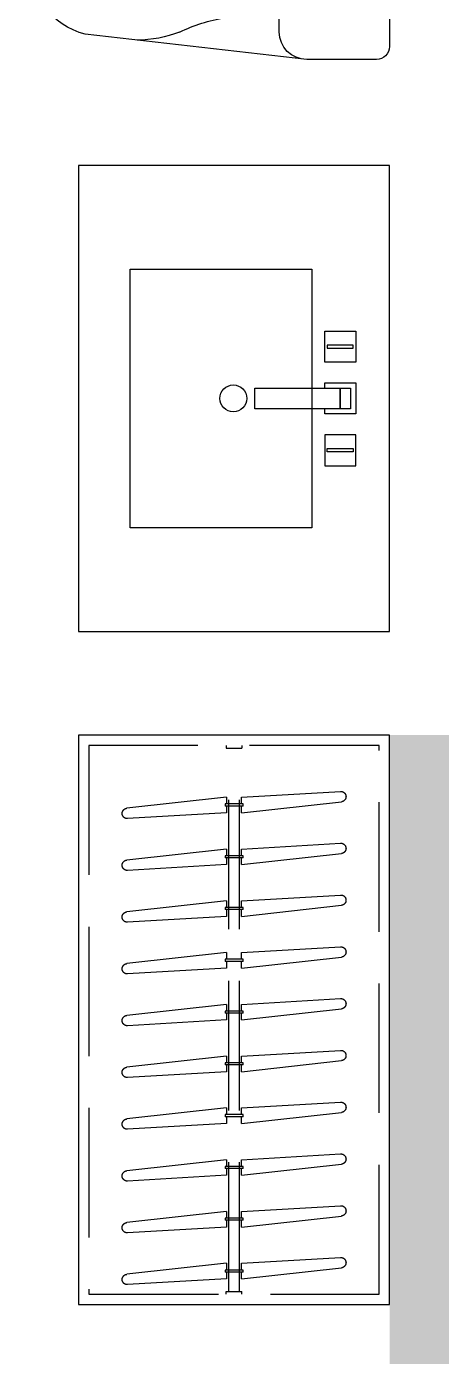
# Model space of a CAD drawing. Extents: x 2803505 to 5851001, y -1372902 to 24339.
# Drawn here: x 3448862 to 3449662, y -733023 to -730455 of the extents above; entities that cross this region are included whole.
import ezdxf

# ---------------------------------------------------------------- set-up
doc = ezdxf.new("R2010")
doc.units = 0
doc.header["$LTSCALE"] = 1000
doc.header["$MEASUREMENT"] = 0
doc.linetypes.add('A户型$0$DASH', pattern=[0.35, 0.25, -0.1])
doc.layers.get('0').update_dxf_attribs({"linetype": 'CONTINUOUS'})
for name, color, linetype in [('!!电气', 1, 'CONTINUOUS'), ('5fur', 175, 'CONTINUOUS'), ('LVTRY', 252, 'CONTINUOUS'), ('保温', 6, 'CONTINUOUS')]:
    doc.layers.add(name, color=color, linetype=linetype)

# ---------------------------------------------------------------- blocks, each defined once
blk = doc.blocks.new('rrrrrrrrrrrra')
at = {"color": 8}
for p, q in [((252.6, 483.7), (-87.4, 483.7)), ((-112.4, 458.7), (-112.4, 324.3)), ((277.6, 324.3), (277.6, 458.7)), ((-112.4, 324.3), (-63.7, -103.4)), ((277.6, 324.3), (227.5, -115.6)), ((-59.1, 271.1), (224.3, 271.1)), ((-20.6, 232.4), (-34.2, 153.6)), ((185.8, 232.4), (-20.6, 232.4)), ((185.8, 232.4), (199.4, 153.6)), ((191.3, 200.5), (-26.1, 200.5))]:
    blk.add_line(p, q, dxfattribs=at)
for centre, radius, start, end in [((-87.4, 458.7), 25, 90, 180), ((252.6, 458.7), 25, 0, 90), ((-59.1, 324.3), 53.3, 180, 270), ((224.3, 324.3), 53.3, 270, 0), ((-322.6, 209.8), 293.8, 333.5369, 351.4828), ((487.8, 209.8), 293.8, 188.5172, 206.4631), ((149, -3.2), 224.1, 158.5202, 180), ((16.2, -3.2), 224.1, 0, 21.4798), ((83.8, -63.6), 152.8, 195.0773, 340.1181)]:
    blk.add_arc(centre, radius, start, end, dxfattribs=at)
blk = doc.blocks.new('A$C1E0F638F')
for points in [[(499.7, 435.1), (499.7, 85.1), (0, 85.1), (0, 435.1)], [(269.9, 30), (229.9, 30), (229.9, 195), (269.9, 195)], [(119.9, 0), (179.9, 0), (179.9, 60), (119.9, 60)], [(146.9, 55), (152.9, 55), (152.9, 5), (146.9, 5)], [(379.9, 0), (319.9, 0), (319.9, 60), (379.9, 60)], [(352.9, 55), (346.9, 55), (346.9, 5), (352.9, 5)], [(229.9, 30), (269.9, 30), (269.9, 10), (229.9, 10)]]:
    blk.add_lwpolyline(points, close=True)
blk.add_lwpolyline([(269.9, 60), (279.9, 60), (279.9, 0), (219.9, 0), (219.9, 60), (229.9, 60)])
blk.add_circle((249.9, 236.3), 26)
blk = doc.blocks.new('GDGDRGDGRD')
at = {"layer": 'LVTRY', "color": 252}
blk.add_lwpolyline([(490882.6, 522448.5), (490282.6, 522448.5), (490282.6, 523348.5), (490882.6, 523348.5)], close=True, dxfattribs=at)
at = {"layer": 'LVTRY', "color": 252, "extrusion": (0, 0, -1), "xscale": -1, "zscale": -1, "rotation": 270}
blk.add_blockref('rrrrrrrrrrrra', (-490766.3, 523665.7), dxfattribs=at)
at = {"layer": 'LVTRY', "color": 252, "xscale": -1, "rotation": 270}
blk.add_blockref('A$C1E0F638F', (490347.5, 522648.8), dxfattribs=at)
blk = doc.blocks.new('A$C718F517F')
at = {"layer": '保温', "linetype": 'Continuous', "ltscale": 10}
h = blk.add_hatch(dxfattribs=at)
h.set_pattern_fill('HEX', color=251, scale=10, angle=90, style=0)
h.set_pattern_definition([(90, (-503782.455, -514000.21), (-16.49778, 1e-15), [9.525, -19.05]), (210, (-503782.455, -514000.21), (8.24889, -14.2874966), [9.525, -19.05]), (150, (-503782.455, -513990.684), (-8.24889, -14.2874966), [9.525, -19.05])])
h.paths.add_polyline_path([(0.1, 2048.3), (200.1, 2048.3), (200, 4900), (0, 4900)])
blk = doc.blocks.new('FGDGDGRDGRRD')
at = {"color": 252}
for p, q in [((419434.8, 366658.6), (419434.8, 367758.3)), ((419434.8, 367758.3), (420034.8, 367758.3)), ((419434.8, 366658.6), (419434.8, 367758.3)), ((419434.8, 367758.3), (420034.8, 367758.3)), ((420034.8, 367758.3), (420034.8, 366658.6)), ((420034.8, 367758.3), (420034.8, 366658.6)), ((420034.8, 366658.6), (419434.8, 366658.6)), ((420034.8, 366658.6), (419434.8, 366658.6)), ((420034.8, 366658.6), (420034.8, 366658.6)), ((420034.8, 366658.6), (420034.8, 366658.6))]:
    blk.add_line(p, q, dxfattribs=at)
at = {"layer": '5fur', "color": 252, "linetype": 'A户型$0$DASH'}
for p, q in [((419434.8, 366658.6), (419434.8, 367758.3)), ((419434.8, 367758.3), (420034.8, 367758.3)), ((419434.8, 366658.6), (419434.8, 367758.3)), ((419434.8, 367758.3), (420034.8, 367758.3)), ((420034.8, 367758.3), (420034.8, 366658.6)), ((420034.8, 367758.3), (420034.8, 366658.6)), ((419454.8, 366678.6), (419454.8, 367738.3)), ((419454.8, 367738.3), (420014.8, 367738.3)), ((419454.8, 366678.6), (419454.8, 367738.3)), ((419454.8, 367738.3), (420014.8, 367738.3)), ((419719.6, 367738.3), (419719.6, 367733.3)), ((419719.6, 367738.3), (419719.6, 367733.3)), ((419750.1, 367733.3), (419719.6, 367733.3)), ((419750.1, 367733.3), (419719.6, 367733.3)), ((419724.6, 366683.6), (419724.6, 367733.3)), ((419724.6, 366683.6), (419724.6, 367733.3)), ((419745.1, 366683.6), (419745.1, 367733.3)), ((419745.1, 366683.6), (419745.1, 367733.3)), ((419750.1, 367738.3), (419750.1, 367733.3)), ((419750.1, 367738.3), (419750.1, 367733.3)), ((420014.8, 367738.3), (420014.8, 366678.6)), ((420014.8, 367738.3), (420014.8, 366678.6)), ((419720.5, 367608.3), (419527.8, 367629.6)), ((419720.5, 367608.3), (419527.8, 367629.6)), ((419720.5, 367638.3), (419529.4, 367649.5)), ((419720.5, 367638.3), (419529.4, 367649.5)), ((419717.5, 367621.3), (419717.5, 367625.3)), ((419717.5, 367625.3), (419752.1, 367625.3)), ((419717.5, 367621.3), (419717.5, 367625.3)), ((419717.5, 367625.3), (419752.1, 367625.3)), ((419720.5, 367625.3), (419720.5, 367638.3)), ((419720.5, 367625.3), (419720.5, 367638.3)), ((419749.1, 367638.3), (419749.1, 367625.3)), ((419749.1, 367638.3), (419941.8, 367617)), ((419749.1, 367638.3), (419749.1, 367625.3)), ((419749.1, 367638.3), (419941.8, 367617)), ((419752.1, 367625.3), (419752.1, 367621.3)), ((419752.1, 367625.3), (419752.1, 367621.3)), ((419717.5, 367621.3), (419752.1, 367621.3)), ((419717.5, 367621.3), (419752.1, 367621.3)), ((419720.5, 367608.3), (419720.5, 367621.3)), ((419720.5, 367608.3), (419720.5, 367621.3)), ((419749.1, 367621.3), (419749.1, 367608.3)), ((419749.1, 367621.3), (419749.1, 367608.3)), ((419749.1, 367608.3), (419940.3, 367597.1)), ((419749.1, 367608.3), (419940.3, 367597.1)), ((419720.5, 367538.3), (419529.4, 367549.5)), ((419720.5, 367538.3), (419529.4, 367549.5)), ((419720.5, 367508.3), (419527.8, 367529.6)), ((419720.5, 367508.3), (419527.8, 367529.6)), ((419717.5, 367521.3), (419717.5, 367525.3)), ((419717.5, 367525.3), (419752.1, 367525.3)), ((419717.5, 367521.3), (419717.5, 367525.3)), ((419717.5, 367525.3), (419752.1, 367525.3)), ((419720.5, 367525.3), (419720.5, 367538.3)), ((419720.5, 367525.3), (419720.5, 367538.3)), ((419749.1, 367538.3), (419749.1, 367525.3)), ((419749.1, 367538.3), (419941.8, 367517)), ((419749.1, 367538.3), (419749.1, 367525.3)), ((419749.1, 367538.3), (419941.8, 367517)), ((419752.1, 367525.3), (419752.1, 367521.3)), ((419752.1, 367525.3), (419752.1, 367521.3)), ((419717.5, 367521.3), (419752.1, 367521.3)), ((419717.5, 367521.3), (419752.1, 367521.3)), ((419720.5, 367508.3), (419720.5, 367521.3)), ((419720.5, 367508.3), (419720.5, 367521.3)), ((419749.1, 367521.3), (419749.1, 367508.3)), ((419749.1, 367521.3), (419749.1, 367508.3)), ((419749.1, 367508.3), (419940.3, 367497.1)), ((419749.1, 367508.3), (419940.3, 367497.1)), ((419720.5, 367438.3), (419529.4, 367449.5)), ((419720.5, 367438.3), (419529.4, 367449.5)), ((419720.5, 367408.3), (419527.8, 367429.6)), ((419720.5, 367408.3), (419527.8, 367429.6)), ((419717.5, 367421.3), (419717.5, 367425.3)), ((419717.5, 367425.3), (419752.1, 367425.3)), ((419717.5, 367421.3), (419717.5, 367425.3)), ((419717.5, 367425.3), (419752.1, 367425.3)), ((419717.5, 367421.3), (419752.1, 367421.3)), ((419717.5, 367421.3), (419752.1, 367421.3)), ((419720.5, 367425.3), (419720.5, 367438.3)), ((419720.5, 367425.3), (419720.5, 367438.3)), ((419720.5, 367408.3), (419720.5, 367421.3)), ((419720.5, 367408.3), (419720.5, 367421.3)), ((419749.1, 367438.3), (419749.1, 367425.3)), ((419749.1, 367438.3), (419941.8, 367417)), ((419749.1, 367438.3), (419749.1, 367425.3)), ((419749.1, 367438.3), (419941.8, 367417)), ((419749.1, 367421.3), (419749.1, 367408.3)), ((419749.1, 367421.3), (419749.1, 367408.3)), ((419752.1, 367425.3), (419752.1, 367421.3)), ((419752.1, 367425.3), (419752.1, 367421.3)), ((419749.1, 367408.3), (419940.3, 367397.1)), ((419749.1, 367408.3), (419940.3, 367397.1)), ((419720.5, 367338.3), (419529.4, 367349.5)), ((419720.5, 367338.3), (419529.4, 367349.5)), ((419720.5, 367308.3), (419527.8, 367329.6)), ((419720.5, 367308.3), (419527.8, 367329.6)), ((419717.5, 367321.3), (419717.5, 367325.3)), ((419717.5, 367325.3), (419752.1, 367325.3)), ((419717.5, 367321.3), (419717.5, 367325.3)), ((419717.5, 367325.3), (419752.1, 367325.3)), ((419717.5, 367321.3), (419752.1, 367321.3)), ((419717.5, 367321.3), (419752.1, 367321.3)), ((419720.5, 367325.3), (419720.5, 367338.3)), ((419720.5, 367325.3), (419720.5, 367338.3)), ((419720.5, 367308.3), (419720.5, 367321.3)), ((419720.5, 367308.3), (419720.5, 367321.3)), ((419749.1, 367338.3), (419749.1, 367325.3)), ((419749.1, 367338.3), (419941.8, 367317)), ((419749.1, 367338.3), (419749.1, 367325.3)), ((419749.1, 367338.3), (419941.8, 367317)), ((419749.1, 367321.3), (419749.1, 367308.3)), ((419749.1, 367321.3), (419749.1, 367308.3)), ((419752.1, 367325.3), (419752.1, 367321.3)), ((419752.1, 367325.3), (419752.1, 367321.3)), ((419749.1, 367308.3), (419940.3, 367297.1)), ((419749.1, 367308.3), (419940.3, 367297.1)), ((419720.5, 367238.3), (419529.4, 367249.5)), ((419720.5, 367238.3), (419529.4, 367249.5)), ((419720.5, 367208.3), (419527.8, 367229.6)), ((419720.5, 367208.3), (419527.8, 367229.6)), ((419717.5, 367221.3), (419717.5, 367225.3)), ((419717.5, 367225.3), (419752.1, 367225.3)), ((419717.5, 367221.3), (419717.5, 367225.3)), ((419717.5, 367225.3), (419752.1, 367225.3)), ((419717.5, 367221.3), (419752.1, 367221.3)), ((419717.5, 367221.3), (419752.1, 367221.3)), ((419720.5, 367225.3), (419720.5, 367238.3)), ((419720.5, 367225.3), (419720.5, 367238.3)), ((419720.5, 367208.3), (419720.5, 367221.3)), ((419720.5, 367208.3), (419720.5, 367221.3)), ((419749.1, 367238.3), (419749.1, 367225.3)), ((419749.1, 367238.3), (419941.8, 367217)), ((419749.1, 367238.3), (419749.1, 367225.3)), ((419749.1, 367238.3), (419941.8, 367217)), ((419749.1, 367221.3), (419749.1, 367208.3)), ((419749.1, 367221.3), (419749.1, 367208.3)), ((419752.1, 367225.3), (419752.1, 367221.3)), ((419752.1, 367225.3), (419752.1, 367221.3)), ((419749.1, 367208.3), (419940.3, 367197.1)), ((419749.1, 367208.3), (419940.3, 367197.1)), ((419720.5, 367138.3), (419529.4, 367149.5)), ((419720.5, 367138.3), (419529.4, 367149.5)), ((419720.5, 367125.3), (419720.5, 367138.3)), ((419720.5, 367125.3), (419720.5, 367138.3)), ((419749.1, 367138.3), (419749.1, 367125.3)), ((419749.1, 367138.3), (419941.8, 367117)), ((419749.1, 367138.3), (419749.1, 367125.3)), ((419749.1, 367138.3), (419941.8, 367117)), ((419720.5, 367108.3), (419527.8, 367129.6)), ((419720.5, 367108.3), (419527.8, 367129.6)), ((419717.5, 367121.3), (419717.5, 367125.3)), ((419717.5, 367125.3), (419752.1, 367125.3)), ((419717.5, 367121.3), (419717.5, 367125.3)), ((419717.5, 367125.3), (419752.1, 367125.3)), ((419717.5, 367121.3), (419752.1, 367121.3)), ((419717.5, 367121.3), (419752.1, 367121.3)), ((419720.5, 367108.3), (419720.5, 367121.3)), ((419720.5, 367108.3), (419720.5, 367121.3)), ((419749.1, 367121.3), (419749.1, 367108.3)), ((419749.1, 367121.3), (419749.1, 367108.3)), ((419752.1, 367125.3), (419752.1, 367121.3)), ((419752.1, 367125.3), (419752.1, 367121.3)), ((419749.1, 367108.3), (419940.3, 367097.1)), ((419749.1, 367108.3), (419940.3, 367097.1)), ((419720.5, 367038.3), (419529.4, 367049.5)), ((419720.5, 367038.3), (419529.4, 367049.5)), ((419720.5, 367025.3), (419720.5, 367038.3)), ((419720.5, 367025.3), (419720.5, 367038.3)), ((419749.1, 367038.3), (419749.1, 367025.3)), ((419749.1, 367038.3), (419941.8, 367017)), ((419749.1, 367038.3), (419749.1, 367025.3)), ((419749.1, 367038.3), (419941.8, 367017)), ((419720.5, 367008.3), (419527.8, 367029.6)), ((419720.5, 367008.3), (419527.8, 367029.6)), ((419717.5, 367021.3), (419717.5, 367025.3)), ((419717.5, 367025.3), (419752.1, 367025.3)), ((419717.5, 367021.3), (419717.5, 367025.3)), ((419717.5, 367025.3), (419752.1, 367025.3)), ((419717.5, 367021.3), (419752.1, 367021.3)), ((419717.5, 367021.3), (419752.1, 367021.3)), ((419720.5, 367008.3), (419720.5, 367021.3)), ((419720.5, 367008.3), (419720.5, 367021.3)), ((419749.1, 367021.3), (419749.1, 367008.3)), ((419749.1, 367021.3), (419749.1, 367008.3)), ((419752.1, 367025.3), (419752.1, 367021.3)), ((419752.1, 367025.3), (419752.1, 367021.3)), ((419749.1, 367008.3), (419940.3, 366997.1)), ((419749.1, 367008.3), (419940.3, 366997.1)), ((419720.5, 366938.3), (419529.4, 366949.5)), ((419720.5, 366938.3), (419529.4, 366949.5)), ((419720.5, 366925.3), (419720.5, 366938.3)), ((419720.5, 366925.3), (419720.5, 366938.3)), ((419749.1, 366938.3), (419749.1, 366925.3)), ((419749.1, 366938.3), (419941.8, 366917)), ((419749.1, 366938.3), (419749.1, 366925.3)), ((419749.1, 366938.3), (419941.8, 366917)), ((419720.5, 366908.3), (419527.8, 366929.6)), ((419720.5, 366908.3), (419527.8, 366929.6)), ((419717.5, 366921.3), (419717.5, 366925.3)), ((419717.5, 366925.3), (419752.1, 366925.3)), ((419717.5, 366921.3), (419717.5, 366925.3)), ((419717.5, 366925.3), (419752.1, 366925.3)), ((419717.5, 366921.3), (419752.1, 366921.3)), ((419717.5, 366921.3), (419752.1, 366921.3)), ((419720.5, 366908.3), (419720.5, 366921.3)), ((419720.5, 366908.3), (419720.5, 366921.3)), ((419749.1, 366921.3), (419749.1, 366908.3)), ((419749.1, 366921.3), (419749.1, 366908.3)), ((419749.1, 366908.3), (419940.3, 366897.1)), ((419749.1, 366908.3), (419940.3, 366897.1)), ((419752.1, 366925.3), (419752.1, 366921.3)), ((419752.1, 366925.3), (419752.1, 366921.3)), ((419720.5, 366808.3), (419527.8, 366829.6)), ((419720.5, 366808.3), (419527.8, 366829.6)), ((419720.5, 366838.3), (419529.4, 366849.5)), ((419720.5, 366838.3), (419529.4, 366849.5)), ((419720.5, 366825.3), (419720.5, 366838.3)), ((419720.5, 366825.3), (419720.5, 366838.3)), ((419749.1, 366838.3), (419749.1, 366825.3)), ((419749.1, 366838.3), (419941.8, 366817)), ((419749.1, 366838.3), (419749.1, 366825.3)), ((419749.1, 366838.3), (419941.8, 366817)), ((419717.5, 366821.3), (419717.5, 366825.3)), ((419717.5, 366825.3), (419752.1, 366825.3)), ((419717.5, 366821.3), (419717.5, 366825.3)), ((419717.5, 366825.3), (419752.1, 366825.3)), ((419717.5, 366821.3), (419752.1, 366821.3)), ((419717.5, 366821.3), (419752.1, 366821.3)), ((419720.5, 366808.3), (419720.5, 366821.3)), ((419720.5, 366808.3), (419720.5, 366821.3)), ((419749.1, 366821.3), (419749.1, 366808.3)), ((419749.1, 366821.3), (419749.1, 366808.3)), ((419749.1, 366808.3), (419940.3, 366797.1)), ((419749.1, 366808.3), (419940.3, 366797.1)), ((419752.1, 366825.3), (419752.1, 366821.3)), ((419752.1, 366825.3), (419752.1, 366821.3)), ((419720.5, 366708.3), (419527.8, 366729.6)), ((419720.5, 366708.3), (419527.8, 366729.6)), ((419720.5, 366738.3), (419529.4, 366749.5)), ((419720.5, 366738.3), (419529.4, 366749.5)), ((419720.5, 366725.3), (419720.5, 366738.3)), ((419720.5, 366725.3), (419720.5, 366738.3)), ((419749.1, 366738.3), (419749.1, 366725.3)), ((419749.1, 366738.3), (419941.8, 366717)), ((419749.1, 366738.3), (419749.1, 366725.3)), ((419749.1, 366738.3), (419941.8, 366717)), ((419717.5, 366721.3), (419717.5, 366725.3)), ((419717.5, 366725.3), (419752.1, 366725.3)), ((419717.5, 366721.3), (419717.5, 366725.3)), ((419717.5, 366725.3), (419752.1, 366725.3)), ((419717.5, 366721.3), (419752.1, 366721.3)), ((419717.5, 366721.3), (419752.1, 366721.3)), ((419720.5, 366708.3), (419720.5, 366721.3)), ((419720.5, 366708.3), (419720.5, 366721.3)), ((419749.1, 366721.3), (419749.1, 366708.3)), ((419749.1, 366721.3), (419749.1, 366708.3)), ((419749.1, 366708.3), (419940.3, 366697.1)), ((419749.1, 366708.3), (419940.3, 366697.1)), ((419752.1, 366725.3), (419752.1, 366721.3)), ((419752.1, 366725.3), (419752.1, 366721.3)), ((420014.8, 366678.6), (419454.8, 366678.6)), ((420014.8, 366678.6), (419454.8, 366678.6)), ((419719.6, 366678.6), (419719.6, 366683.6)), ((419719.6, 366678.6), (419719.6, 366683.6)), ((419750.1, 366683.6), (419719.6, 366683.6)), ((419750.1, 366683.6), (419719.6, 366683.6)), ((419750.1, 366678.6), (419750.1, 366683.6)), ((419750.1, 366678.6), (419750.1, 366683.6)), ((420034.8, 366658.6), (419434.8, 366658.6)), ((420034.8, 366658.6), (419434.8, 366658.6))]:
    blk.add_line(p, q, dxfattribs=at)
for centre, start, end in [((419528.8, 367639.5), 86.9606, 264.2894), ((419528.8, 367639.5), 86.9606, 264.2894), ((419940.8, 367607), 266.9606, 84.2894), ((419940.8, 367607), 266.9606, 84.2894), ((419528.8, 367539.5), 86.9606, 264.2894), ((419528.8, 367539.5), 86.9606, 264.2894), ((419940.8, 367507), 266.9606, 84.2894), ((419940.8, 367507), 266.9606, 84.2894), ((419528.8, 367439.5), 86.9606, 264.2894), ((419528.8, 367439.5), 86.9606, 264.2894), ((419940.8, 367407), 266.9606, 84.2894), ((419940.8, 367407), 266.9606, 84.2894), ((419528.8, 367339.5), 86.9606, 264.2894), ((419528.8, 367339.5), 86.9606, 264.2894), ((419940.8, 367307), 266.9606, 84.2894), ((419940.8, 367307), 266.9606, 84.2894), ((419528.8, 367239.5), 86.9606, 264.2894), ((419528.8, 367239.5), 86.9606, 264.2894), ((419940.8, 367207), 266.9606, 84.2894), ((419940.8, 367207), 266.9606, 84.2894), ((419528.8, 367139.5), 86.9606, 264.2894), ((419528.8, 367139.5), 86.9606, 264.2894), ((419940.8, 367107), 266.9606, 84.2894), ((419940.8, 367107), 266.9606, 84.2894), ((419528.8, 367039.5), 86.9606, 264.2894), ((419528.8, 367039.5), 86.9606, 264.2894), ((419940.8, 367007), 266.9606, 84.2894), ((419940.8, 367007), 266.9606, 84.2894), ((419528.8, 366939.5), 86.9606, 264.2894), ((419528.8, 366939.5), 86.9606, 264.2894), ((419940.8, 366907), 266.9606, 84.2894), ((419940.8, 366907), 266.9606, 84.2894), ((419528.8, 366839.5), 86.9606, 264.2894), ((419528.8, 366839.5), 86.9606, 264.2894), ((419940.8, 366807), 266.9606, 84.2894), ((419940.8, 366807), 266.9606, 84.2894), ((419528.8, 366739.5), 86.9606, 264.2894), ((419528.8, 366739.5), 86.9606, 264.2894), ((419940.8, 366707), 266.9606, 84.2894), ((419940.8, 366707), 266.9606, 84.2894)]:
    blk.add_arc(centre, 10, start, end, dxfattribs=at)
blk = doc.blocks.new('A$C1C403CBE')
at = {"xscale": -1}
blk.add_blockref('FGDGDGRDGRRD', (444334.8, -361558.3), dxfattribs=at)
at = {"color": 252, "xscale": -1}
blk.add_blockref('GDGDRGDGRD', (515182.4, -516048.5), dxfattribs=at)
at = {"color": 252}
blk.add_blockref('A$C718F517F', (24900, 1300), dxfattribs=at)

msp = doc.modelspace()

# ---------------------------------------------------------------- block references
at = {"layer": '!!电气'}
msp.add_blockref('A$C1C403CBE', (3424662.1, -738022.9), dxfattribs=at)

doc.saveas('drawing.dxf')
